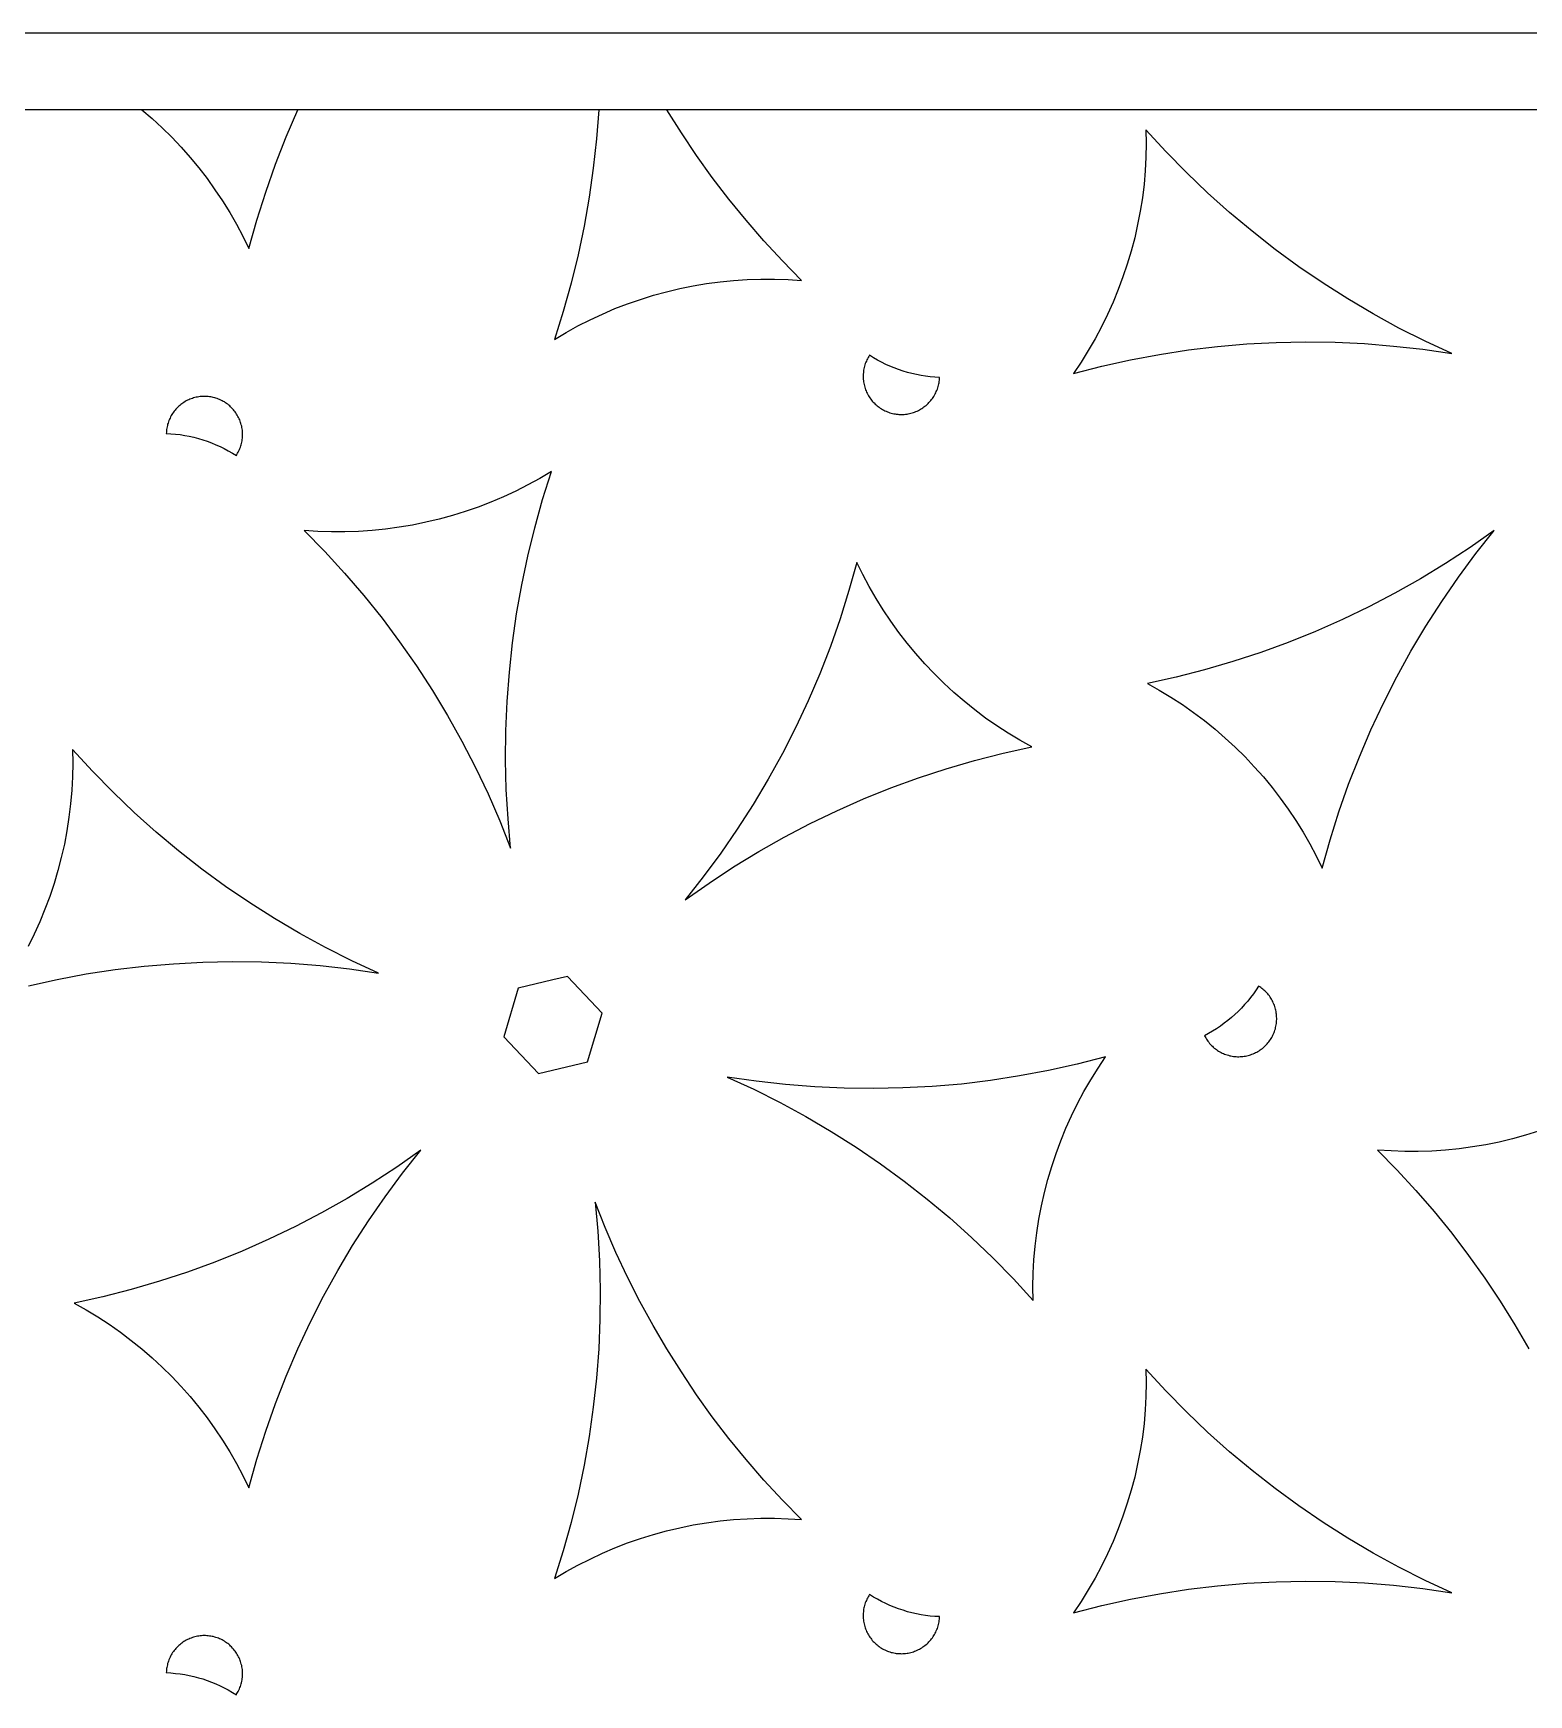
# Model space of a CAD drawing. Header units: millimetres. Extents: x 673 to 1358, y 599 to 1000.
# Drawn here: x 806.5 to 923.8, y 869.3 to 999.6 of the extents above; entities that cross this region are included whole.
import ezdxf

# ---------------------------------------------------------------- set-up
doc = ezdxf.new("R2010")
doc.units = ezdxf.units.MM
doc.layers.add('Layer 01', color=12, linetype='Continuous', true_color=0xde0000)

msp = doc.modelspace()

# ---------------------------------------------------------------- linework, layer by layer
at = {"layer": 'Layer 01'}
for p, q in [((1358.34, 999.58), (672.87, 999.58)), ((1352.34, 993.58), (678.87, 993.58)), ((815, 993.58), (815.81, 992.89)), ((826.31, 991.46), (827.23, 993.58)), ((850.83, 993.58), (850.65, 991.29)), ((857.31, 991.77), (856.17, 993.58)), ((815.81, 992.89), (816.59, 992.16)), ((816.59, 992.16), (817.35, 991.42)), ((895.31, 990.3), (893.75, 992)), ((893.75, 992), (893.77, 990.94)), ((817.35, 991.42), (818.08, 990.64)), ((818.08, 990.64), (818.78, 989.84)), ((825.47, 989.31), (826.31, 991.46)), ((850.65, 991.29), (850.4, 989)), ((858.5, 990), (857.31, 991.77)), ((893.77, 990.94), (893.75, 989.87)), ((818.78, 989.84), (819.46, 989.02)), ((824.71, 987.13), (825.47, 989.31)), ((859.74, 988.26), (858.5, 990)), ((893.75, 989.87), (893.69, 988.8)), ((896.92, 988.66), (895.31, 990.3)), ((819.46, 989.02), (820.11, 988.18)), ((820.11, 988.18), (820.73, 987.31)), ((850.4, 989), (850.08, 986.73)), ((861.04, 986.56), (859.74, 988.26)), ((893.69, 988.8), (893.6, 987.74)), ((898.58, 987.06), (896.92, 988.66)), ((820.73, 987.31), (821.32, 986.43)), ((824.01, 984.93), (824.71, 987.13)), ((850.08, 986.73), (849.68, 984.46)), ((893.47, 986.68), (893.3, 985.63)), ((893.6, 987.74), (893.47, 986.68)), ((900.3, 985.53), (898.58, 987.06)), ((821.32, 986.43), (821.89, 985.52)), ((821.89, 985.52), (822.42, 984.6)), ((862.39, 984.91), (861.04, 986.56)), ((893.3, 985.63), (893.1, 984.58)), ((902.07, 984.05), (900.3, 985.53)), ((822.42, 984.6), (822.92, 983.66)), ((823.39, 982.7), (824.01, 984.93)), ((849.68, 984.46), (849.21, 982.21)), ((863.79, 983.29), (862.39, 984.91)), ((893.1, 984.58), (892.87, 983.54)), ((903.88, 982.63), (902.07, 984.05)), ((822.92, 983.66), (823.39, 982.7)), ((865.24, 981.72), (863.79, 983.29)), ((892.87, 983.54), (892.6, 982.5)), ((849.21, 982.21), (848.66, 979.98)), ((866.74, 980.19), (865.24, 981.72)), ((892.29, 981.48), (891.95, 980.47)), ((892.6, 982.5), (892.29, 981.48)), ((905.74, 981.27), (903.88, 982.63)), ((860.35, 980.09), (861.41, 980.2)), ((861.41, 980.2), (862.48, 980.27)), ((862.48, 980.27), (863.54, 980.3)), ((863.54, 980.3), (864.61, 980.3)), ((864.61, 980.3), (865.68, 980.27)), ((865.68, 980.27), (866.74, 980.19)), ((891.95, 980.47), (891.58, 979.47)), ((907.64, 979.97), (905.74, 981.27)), ((848.66, 979.98), (848.04, 977.76)), ((854.11, 978.71), (855.13, 979.03)), ((855.13, 979.03), (856.15, 979.31)), ((856.15, 979.31), (857.19, 979.56)), ((857.19, 979.56), (858.24, 979.77)), ((858.24, 979.77), (859.29, 979.95)), ((859.29, 979.95), (860.35, 980.09)), ((891.58, 979.47), (891.17, 978.48)), ((909.59, 978.74), (907.64, 979.97)), ((848.04, 977.76), (847.35, 975.57)), ((850.15, 977.11), (851.12, 977.56)), ((851.12, 977.56), (852.1, 977.98)), ((852.1, 977.98), (853.1, 978.36)), ((853.1, 978.36), (854.11, 978.71)), ((890.74, 977.51), (890.26, 976.55)), ((891.17, 978.48), (890.74, 977.51)), ((911.57, 977.57), (909.59, 978.74)), ((913.59, 976.46), (911.57, 977.57)), ((848.27, 976.11), (849.2, 976.63)), ((849.2, 976.63), (850.15, 977.11)), ((890.26, 976.55), (889.76, 975.61)), ((915.65, 975.43), (913.59, 976.46)), ((847.35, 975.57), (848.27, 976.11)), ((889.76, 975.61), (889.23, 974.69)), ((897.09, 974.74), (899.37, 975.01)), ((899.37, 975.01), (901.67, 975.21)), ((901.67, 975.21), (903.97, 975.33)), ((903.97, 975.33), (906.27, 975.37)), ((906.27, 975.37), (908.58, 975.34)), ((908.58, 975.34), (910.88, 975.24)), ((910.88, 975.24), (913.17, 975.05)), ((913.17, 975.05), (915.46, 974.8)), ((917.74, 974.46), (915.65, 975.43)), ((871.74, 973.67), (871.71, 973.57)), ((871.78, 973.77), (871.74, 973.67)), ((871.82, 973.86), (871.78, 973.77)), ((871.86, 973.96), (871.82, 973.86)), ((871.91, 974.05), (871.86, 973.96)), ((871.96, 974.14), (871.91, 974.05)), ((872.01, 974.23), (871.96, 974.14)), ((872.06, 974.32), (872.01, 974.23)), ((872.37, 974.13), (872.06, 974.32)), ((872.69, 973.95), (872.37, 974.13)), ((873.01, 973.77), (872.69, 973.95)), ((873.34, 973.61), (873.01, 973.77)), ((873.67, 973.46), (873.34, 973.61)), ((888.66, 973.78), (888.07, 972.9)), ((889.23, 974.69), (888.66, 973.78)), ((890.3, 973.47), (892.55, 973.97)), ((892.55, 973.97), (894.81, 974.39)), ((894.81, 974.39), (897.09, 974.74)), ((915.46, 974.8), (917.74, 974.46)), ((871.58, 972.85), (871.57, 972.75)), ((871.57, 972.75), (871.57, 972.64)), ((871.57, 972.64), (871.58, 972.54)), ((871.59, 972.96), (871.58, 972.85)), ((871.58, 972.54), (871.58, 972.44)), ((871.58, 972.44), (871.59, 972.33)), ((871.6, 973.06), (871.59, 972.96)), ((871.59, 972.33), (871.61, 972.23)), ((871.61, 973.16), (871.6, 973.06)), ((871.63, 973.27), (871.61, 973.16)), ((871.65, 973.37), (871.63, 973.27)), ((871.68, 973.47), (871.65, 973.37)), ((871.71, 973.57), (871.68, 973.47)), ((874.01, 973.33), (873.67, 973.46)), ((874.35, 973.2), (874.01, 973.33)), ((874.7, 973.08), (874.35, 973.2)), ((875.04, 972.98), (874.7, 973.08)), ((875.4, 972.89), (875.04, 972.98)), ((875.75, 972.81), (875.4, 972.89)), ((876.11, 972.74), (875.75, 972.81)), ((876.47, 972.68), (876.11, 972.74)), ((876.83, 972.64), (876.47, 972.68)), ((877.19, 972.61), (876.83, 972.64)), ((877.56, 972.59), (877.19, 972.61)), ((877.53, 972.27), (877.55, 972.38)), ((877.55, 972.48), (877.56, 972.59)), ((877.55, 972.38), (877.55, 972.48)), ((888.07, 972.9), (890.3, 973.47)), ((819.16, 971), (819.06, 970.98)), ((819.26, 971.03), (819.16, 971)), ((819.36, 971.05), (819.26, 971.03)), ((819.47, 971.07), (819.36, 971.05)), ((819.57, 971.08), (819.47, 971.07)), ((819.67, 971.09), (819.57, 971.08)), ((819.78, 971.09), (819.67, 971.09)), ((819.88, 971.1), (819.78, 971.09)), ((819.99, 971.1), (819.88, 971.1)), ((820.09, 971.09), (819.99, 971.1)), ((820.19, 971.08), (820.09, 971.09)), ((820.3, 971.07), (820.19, 971.08)), ((820.4, 971.06), (820.3, 971.07)), ((820.5, 971.04), (820.4, 971.06)), ((820.6, 971.01), (820.5, 971.04)), ((820.71, 970.99), (820.6, 971.01)), ((820.81, 970.96), (820.71, 970.99)), ((871.61, 972.23), (871.62, 972.13)), ((871.62, 972.13), (871.64, 972.02)), ((871.64, 972.02), (871.67, 971.92)), ((871.67, 971.92), (871.7, 971.82)), ((871.7, 971.82), (871.73, 971.72)), ((871.73, 971.72), (871.76, 971.62)), ((871.76, 971.62), (871.8, 971.53)), ((871.8, 971.53), (871.84, 971.43)), ((871.84, 971.43), (871.89, 971.34)), ((871.89, 971.34), (871.94, 971.24)), ((871.94, 971.24), (871.99, 971.15)), ((871.99, 971.15), (872.04, 971.06)), ((872.04, 971.06), (872.1, 970.98)), ((877, 970.93), (877.06, 971.02)), ((877.06, 971.02), (877.11, 971.1)), ((877.11, 971.1), (877.17, 971.19)), ((877.17, 971.19), (877.22, 971.29)), ((877.22, 971.29), (877.26, 971.38)), ((877.26, 971.38), (877.31, 971.47)), ((877.31, 971.47), (877.35, 971.57)), ((877.35, 971.57), (877.39, 971.67)), ((877.39, 971.67), (877.42, 971.77)), ((877.42, 971.77), (877.45, 971.87)), ((877.45, 971.87), (877.47, 971.97)), ((877.47, 971.97), (877.5, 972.07)), ((877.5, 972.07), (877.52, 972.17)), ((877.52, 972.17), (877.53, 972.27)), ((817.41, 969.76), (817.36, 969.67)), ((817.47, 969.85), (817.41, 969.76)), ((817.53, 969.93), (817.47, 969.85)), ((817.6, 970.01), (817.53, 969.93)), ((817.67, 970.09), (817.6, 970.01)), ((817.74, 970.17), (817.67, 970.09)), ((817.81, 970.24), (817.74, 970.17)), ((817.89, 970.32), (817.81, 970.24)), ((817.97, 970.38), (817.89, 970.32)), ((818.05, 970.45), (817.97, 970.38)), ((818.13, 970.51), (818.05, 970.45)), ((818.21, 970.57), (818.13, 970.51)), ((818.3, 970.63), (818.21, 970.57)), ((818.39, 970.69), (818.3, 970.63)), ((818.48, 970.74), (818.39, 970.69)), ((818.57, 970.79), (818.48, 970.74)), ((818.67, 970.83), (818.57, 970.79)), ((818.76, 970.87), (818.67, 970.83)), ((818.86, 970.91), (818.76, 970.87)), ((818.96, 970.94), (818.86, 970.91)), ((819.06, 970.98), (818.96, 970.94)), ((820.9, 970.93), (820.81, 970.96)), ((821, 970.89), (820.9, 970.93)), ((821.1, 970.85), (821, 970.89)), ((821.19, 970.81), (821.1, 970.85)), ((821.29, 970.76), (821.19, 970.81)), ((821.38, 970.71), (821.29, 970.76)), ((821.47, 970.66), (821.38, 970.71)), ((821.56, 970.6), (821.47, 970.66)), ((821.64, 970.54), (821.56, 970.6)), ((821.73, 970.48), (821.64, 970.54)), ((821.81, 970.41), (821.73, 970.48)), ((821.89, 970.35), (821.81, 970.41)), ((821.96, 970.28), (821.89, 970.35)), ((822.04, 970.2), (821.96, 970.28)), ((822.11, 970.13), (822.04, 970.2)), ((822.18, 970.05), (822.11, 970.13)), ((822.25, 969.97), (822.18, 970.05)), ((822.31, 969.89), (822.25, 969.97)), ((822.37, 969.8), (822.31, 969.89)), ((822.43, 969.71), (822.37, 969.8)), ((822.48, 969.63), (822.43, 969.71)), ((872.1, 970.98), (872.16, 970.89)), ((872.16, 970.89), (872.22, 970.81)), ((872.22, 970.81), (872.29, 970.73)), ((872.29, 970.73), (872.36, 970.65)), ((872.36, 970.65), (872.43, 970.58)), ((872.43, 970.58), (872.51, 970.5)), ((872.51, 970.5), (872.58, 970.43)), ((872.58, 970.43), (872.66, 970.36)), ((872.66, 970.36), (872.74, 970.3)), ((872.74, 970.3), (872.83, 970.24)), ((872.83, 970.24), (872.91, 970.18)), ((872.91, 970.18), (873, 970.12)), ((873, 970.12), (873.09, 970.07)), ((873.09, 970.07), (873.18, 970.02)), ((873.18, 970.02), (873.28, 969.97)), ((873.28, 969.97), (873.37, 969.93)), ((873.37, 969.93), (873.47, 969.89)), ((873.47, 969.89), (873.57, 969.85)), ((873.57, 969.85), (873.67, 969.82)), ((873.67, 969.82), (873.77, 969.79)), ((873.77, 969.79), (873.87, 969.76)), ((873.87, 969.76), (873.97, 969.74)), ((873.97, 969.74), (874.07, 969.72)), ((874.07, 969.72), (874.17, 969.71)), ((874.17, 969.71), (874.28, 969.7)), ((874.28, 969.7), (874.38, 969.69)), ((874.38, 969.69), (874.49, 969.68)), ((874.49, 969.68), (874.59, 969.68)), ((874.59, 969.68), (874.69, 969.68)), ((874.69, 969.68), (874.8, 969.69)), ((874.8, 969.69), (874.9, 969.7)), ((874.9, 969.7), (875.01, 969.71)), ((875.01, 969.71), (875.11, 969.73)), ((875.11, 969.73), (875.21, 969.75)), ((875.21, 969.75), (875.31, 969.78)), ((875.31, 969.78), (875.41, 969.8)), ((875.41, 969.8), (875.51, 969.84)), ((875.51, 969.84), (875.61, 969.87)), ((875.61, 969.87), (875.71, 969.91)), ((875.71, 969.91), (875.8, 969.95)), ((875.8, 969.95), (875.9, 969.99)), ((875.9, 969.99), (875.99, 970.04)), ((875.99, 970.04), (876.08, 970.09)), ((876.08, 970.09), (876.17, 970.15)), ((876.17, 970.15), (876.26, 970.2)), ((876.26, 970.2), (876.34, 970.27)), ((876.34, 970.27), (876.42, 970.33)), ((876.42, 970.33), (876.51, 970.39)), ((876.51, 970.39), (876.58, 970.46)), ((876.58, 970.46), (876.66, 970.54)), ((876.66, 970.54), (876.73, 970.61)), ((876.73, 970.61), (876.8, 970.69)), ((876.8, 970.69), (876.87, 970.77)), ((876.87, 970.77), (876.94, 970.85)), ((876.94, 970.85), (877, 970.93)), ((816.93, 968.4), (816.92, 968.3)), ((816.94, 968.5), (816.93, 968.4)), ((816.95, 968.61), (816.94, 968.5)), ((816.97, 968.71), (816.95, 968.61)), ((817, 968.81), (816.97, 968.71)), ((817.02, 968.91), (817, 968.81)), ((817.05, 969.01), (817.02, 968.91)), ((817.09, 969.11), (817.05, 969.01)), ((817.12, 969.21), (817.09, 969.11)), ((817.16, 969.31), (817.12, 969.21)), ((817.21, 969.4), (817.16, 969.31)), ((817.25, 969.49), (817.21, 969.4)), ((817.3, 969.59), (817.25, 969.49)), ((817.36, 969.67), (817.3, 969.59)), ((822.53, 969.53), (822.48, 969.63)), ((822.58, 969.44), (822.53, 969.53)), ((822.63, 969.35), (822.58, 969.44)), ((822.67, 969.25), (822.63, 969.35)), ((822.71, 969.16), (822.67, 969.25)), ((822.74, 969.06), (822.71, 969.16)), ((822.77, 968.96), (822.74, 969.06)), ((822.8, 968.86), (822.77, 968.96)), ((822.83, 968.76), (822.8, 968.86)), ((822.85, 968.65), (822.83, 968.76)), ((822.86, 968.55), (822.85, 968.65)), ((822.88, 968.45), (822.86, 968.55)), ((822.89, 968.34), (822.88, 968.45)), ((816.92, 968.3), (816.91, 968.19)), ((816.91, 968.19), (817.28, 968.17)), ((817.28, 968.17), (817.64, 968.14)), ((817.64, 968.14), (818, 968.1)), ((818, 968.1), (818.36, 968.04)), ((818.36, 968.04), (818.72, 967.97)), ((818.72, 967.97), (819.07, 967.89)), ((819.07, 967.89), (819.43, 967.8)), ((819.43, 967.8), (819.78, 967.7)), ((819.78, 967.7), (820.12, 967.58)), ((820.12, 967.58), (820.46, 967.45)), ((820.46, 967.45), (820.8, 967.31)), ((820.8, 967.31), (821.13, 967.17)), ((821.13, 967.17), (821.46, 967)), ((822.69, 967.01), (822.73, 967.11)), ((822.73, 967.11), (822.76, 967.21)), ((822.76, 967.21), (822.79, 967.31)), ((822.79, 967.31), (822.82, 967.41)), ((822.82, 967.41), (822.84, 967.51)), ((822.84, 967.51), (822.86, 967.62)), ((822.86, 967.62), (822.87, 967.72)), ((822.87, 967.72), (822.89, 967.82)), ((822.9, 968.24), (822.89, 968.34)), ((822.89, 967.93), (822.9, 968.03)), ((822.89, 967.82), (822.89, 967.93)), ((822.9, 968.14), (822.9, 968.24)), ((822.9, 968.03), (822.9, 968.14)), ((821.46, 967), (821.78, 966.83)), ((821.78, 966.83), (822.1, 966.65)), ((822.1, 966.65), (822.41, 966.46)), ((822.41, 966.46), (822.46, 966.55)), ((822.46, 966.55), (822.51, 966.64)), ((822.51, 966.64), (822.56, 966.73)), ((822.56, 966.73), (822.61, 966.82)), ((822.61, 966.82), (822.65, 966.92)), ((822.65, 966.92), (822.69, 967.01)), ((846.2, 964.67), (845.27, 964.15)), ((847.12, 965.21), (846.2, 964.67)), ((846.43, 963.02), (847.12, 965.21)), ((843.35, 963.22), (842.37, 962.8)), ((844.32, 963.67), (843.35, 963.22)), ((845.27, 964.15), (844.32, 963.67)), ((840.36, 962.06), (839.35, 961.75)), ((841.37, 962.42), (840.36, 962.06)), ((842.37, 962.8), (841.37, 962.42)), ((845.81, 960.8), (846.43, 963.02)), ((827.73, 960.59), (829.34, 958.94)), ((828.8, 960.51), (827.73, 960.59)), ((833.06, 960.58), (832, 960.51)), ((834.12, 960.69), (833.06, 960.58)), ((835.18, 960.83), (834.12, 960.69)), ((836.23, 961), (835.18, 960.83)), ((837.28, 961.22), (836.23, 961)), ((838.32, 961.46), (837.28, 961.22)), ((839.35, 961.75), (838.32, 961.46)), ((845.26, 958.56), (845.81, 960.8)), ((921.05, 960.58), (919.17, 959.25)), ((919.63, 958.77), (921.05, 960.58)), ((829.86, 960.48), (828.8, 960.51)), ((830.93, 960.47), (829.86, 960.48)), ((832, 960.51), (830.93, 960.47)), ((919.17, 959.25), (917.25, 957.99)), ((829.34, 958.94), (830.9, 957.24)), ((844.79, 956.31), (845.26, 958.56)), ((871.08, 958.08), (870.46, 955.86)), ((871.55, 957.12), (871.08, 958.08)), ((917.25, 957.99), (915.28, 956.79)), ((918.26, 956.92), (919.63, 958.77)), ((830.9, 957.24), (832.4, 955.49)), ((872.05, 956.18), (871.55, 957.12)), ((915.28, 956.79), (913.27, 955.66)), ((916.95, 955.02), (918.26, 956.92)), ((832.4, 955.49), (833.84, 953.69)), ((844.39, 954.04), (844.79, 956.31)), ((870.46, 955.86), (869.77, 953.66)), ((872.59, 955.25), (872.05, 956.18)), ((913.27, 955.66), (911.23, 954.59)), ((873.15, 954.35), (872.59, 955.25)), ((873.74, 953.46), (873.15, 954.35)), ((911.23, 954.59), (909.16, 953.59)), ((915.71, 953.08), (916.95, 955.02)), ((833.84, 953.69), (835.21, 951.85)), ((844.06, 951.76), (844.39, 954.04)), ((869.77, 953.66), (869, 951.49)), ((874.37, 952.59), (873.74, 953.46)), ((909.16, 953.59), (907.05, 952.66)), ((914.53, 951.1), (915.71, 953.08)), ((835.21, 951.85), (836.53, 949.96)), ((843.82, 949.47), (844.06, 951.76)), ((869, 951.49), (868.17, 949.34)), ((875.02, 951.75), (874.37, 952.59)), ((875.7, 950.92), (875.02, 951.75)), ((904.91, 951.8), (902.75, 951.01)), ((907.05, 952.66), (904.91, 951.8)), ((876.41, 950.12), (875.7, 950.92)), ((900.56, 950.29), (898.35, 949.65)), ((902.75, 951.01), (900.56, 950.29)), ((913.42, 949.09), (914.53, 951.1)), ((836.53, 949.96), (837.79, 948.03)), ((843.64, 947.17), (843.82, 949.47)), ((868.17, 949.34), (867.26, 947.23)), ((877.14, 949.35), (876.41, 950.12)), ((877.9, 948.6), (877.14, 949.35)), ((896.12, 949.07), (893.87, 948.58)), ((898.35, 949.65), (896.12, 949.07)), ((912.37, 947.03), (913.42, 949.09)), ((837.79, 948.03), (838.98, 946.06)), ((878.68, 947.88), (877.9, 948.6)), ((879.49, 947.18), (878.68, 947.88)), ((893.87, 948.58), (894.8, 948.06)), ((894.8, 948.06), (895.71, 947.5)), ((843.55, 944.87), (843.64, 947.17)), ((867.26, 947.23), (866.28, 945.14)), ((880.32, 946.51), (879.49, 947.18)), ((881.17, 945.87), (880.32, 946.51)), ((895.71, 947.5), (896.61, 946.92)), ((896.61, 946.92), (897.48, 946.31)), ((897.48, 946.31), (898.33, 945.67)), ((911.4, 944.95), (912.37, 947.03)), ((838.98, 946.06), (840.1, 944.05)), ((866.28, 945.14), (865.24, 943.09)), ((882.05, 945.26), (881.17, 945.87)), ((882.94, 944.67), (882.05, 945.26)), ((898.33, 945.67), (899.17, 945)), ((899.17, 945), (899.97, 944.3)), ((910.49, 942.83), (911.4, 944.95)), ((840.1, 944.05), (841.16, 942)), ((843.53, 942.56), (843.55, 944.87)), ((883.85, 944.12), (882.94, 944.67)), ((884.79, 943.6), (883.85, 944.12)), ((899.97, 944.3), (900.76, 943.58)), ((809.58, 942.33), (809.56, 941.26)), ((811.12, 941.7), (809.57, 943.4)), ((809.57, 943.4), (809.58, 942.33)), ((843.58, 940.26), (843.53, 942.56)), ((865.24, 943.09), (864.13, 941.07)), ((878.09, 941.88), (880.31, 942.53)), ((880.31, 942.53), (882.54, 943.1)), ((882.54, 943.1), (884.79, 943.6)), ((900.76, 943.58), (901.52, 942.83)), ((901.52, 942.83), (902.25, 942.05)), ((909.65, 940.69), (910.49, 942.83)), ((809.56, 941.26), (809.5, 940.2)), ((812.74, 940.05), (811.12, 941.7)), ((841.16, 942), (842.15, 939.92)), ((864.13, 941.07), (862.95, 939.09)), ((873.74, 940.38), (875.91, 941.17)), ((875.91, 941.17), (878.09, 941.88)), ((902.25, 942.05), (902.96, 941.25)), ((902.96, 941.25), (903.64, 940.43)), ((809.5, 940.2), (809.41, 939.14)), ((814.4, 938.46), (812.74, 940.05)), ((842.15, 939.92), (843.07, 937.81)), ((843.72, 937.96), (843.58, 940.26)), ((871.6, 939.52), (873.74, 940.38)), ((903.64, 940.43), (904.29, 939.58)), ((908.88, 938.51), (909.65, 940.69)), ((809.41, 939.14), (809.28, 938.08)), ((816.12, 936.92), (814.4, 938.46)), ((862.95, 939.09), (861.7, 937.15)), ((867.42, 937.59), (869.5, 938.59)), ((869.5, 938.59), (871.6, 939.52)), ((904.29, 939.58), (904.91, 938.72)), ((904.91, 938.72), (905.5, 937.83)), ((908.19, 936.32), (908.88, 938.51)), ((809.28, 938.08), (809.12, 937.02)), ((843.07, 937.81), (843.92, 935.67)), ((843.92, 935.67), (843.72, 937.96)), ((861.7, 937.15), (860.4, 935.26)), ((865.38, 936.52), (867.42, 937.59)), ((905.5, 937.83), (906.07, 936.92)), ((808.92, 935.97), (808.68, 934.93)), ((809.12, 937.02), (808.92, 935.97)), ((817.88, 935.44), (816.12, 936.92)), ((863.38, 935.39), (865.38, 936.52)), ((906.07, 936.92), (906.6, 936)), ((906.6, 936), (907.1, 935.06)), ((907.57, 934.1), (908.19, 936.32)), ((808.68, 934.93), (808.41, 933.9)), ((819.69, 934.02), (817.88, 935.44)), ((860.4, 935.26), (859.03, 933.4)), ((861.41, 934.19), (863.38, 935.39)), ((907.1, 935.06), (907.57, 934.1)), ((808.41, 933.9), (808.11, 932.88)), ((821.55, 932.66), (819.69, 934.02)), ((859.03, 933.4), (857.6, 931.6)), ((859.48, 932.92), (861.41, 934.19)), ((808.11, 932.88), (807.77, 931.87)), ((823.46, 931.37), (821.55, 932.66)), ((857.6, 931.6), (859.48, 932.92)), ((807.4, 930.87), (806.99, 929.88)), ((807.77, 931.87), (807.4, 930.87)), ((825.4, 930.13), (823.46, 931.37)), ((806.99, 929.88), (806.55, 928.91)), ((827.39, 928.96), (825.4, 930.13)), ((806.55, 928.91), (806.08, 927.95)), ((829.41, 927.86), (827.39, 928.96)), ((817.49, 926.6), (819.79, 926.73)), ((819.79, 926.73), (822.09, 926.77)), ((822.09, 926.77), (824.39, 926.74)), ((824.39, 926.74), (826.69, 926.63)), ((831.47, 926.83), (829.41, 927.86)), ((833.56, 925.86), (831.47, 926.83)), ((808.36, 925.36), (810.63, 925.79)), ((810.63, 925.79), (812.9, 926.13)), ((812.9, 926.13), (815.19, 926.41)), ((815.19, 926.41), (817.49, 926.6)), ((826.69, 926.63), (828.99, 926.45)), ((828.99, 926.45), (831.28, 926.19)), ((831.28, 926.19), (833.56, 925.86)), ((848.37, 925.59), (847.24, 925.32)), ((851.09, 922.71), (848.37, 925.59)), ((806.11, 924.87), (808.36, 925.36)), ((844.51, 924.67), (843.38, 920.87)), ((847.24, 925.32), (844.51, 924.67)), ((902.18, 924.24), (901.96, 923.95)), ((902.39, 924.54), (902.18, 924.24)), ((902.59, 924.84), (902.39, 924.54)), ((902.67, 924.79), (902.59, 924.84)), ((902.76, 924.73), (902.67, 924.79)), ((902.84, 924.66), (902.76, 924.73)), ((902.93, 924.6), (902.84, 924.66)), ((903, 924.53), (902.93, 924.6)), ((903.08, 924.46), (903, 924.53)), ((903.16, 924.39), (903.08, 924.46)), ((903.23, 924.31), (903.16, 924.39)), ((903.3, 924.23), (903.23, 924.31)), ((903.36, 924.15), (903.3, 924.23)), ((903.43, 924.07), (903.36, 924.15)), ((903.49, 923.98), (903.43, 924.07)), ((900.99, 922.86), (900.72, 922.61)), ((901.24, 923.12), (900.99, 922.86)), ((901.49, 923.39), (901.24, 923.12)), ((901.73, 923.67), (901.49, 923.39)), ((901.96, 923.95), (901.73, 923.67)), ((903.54, 923.9), (903.49, 923.98)), ((903.6, 923.81), (903.54, 923.9)), ((903.65, 923.72), (903.6, 923.81)), ((903.7, 923.62), (903.65, 923.72)), ((903.74, 923.53), (903.7, 923.62)), ((903.78, 923.43), (903.74, 923.53)), ((903.82, 923.34), (903.78, 923.43)), ((903.85, 923.24), (903.82, 923.34)), ((903.89, 923.14), (903.85, 923.24)), ((903.91, 923.04), (903.89, 923.14)), ((903.94, 922.94), (903.91, 923.04)), ((903.96, 922.84), (903.94, 922.94)), ((903.97, 922.73), (903.96, 922.84)), ((849.96, 918.91), (851.09, 922.71)), ((899.28, 921.5), (898.97, 921.31)), ((899.59, 921.7), (899.28, 921.5)), ((899.88, 921.92), (899.59, 921.7)), ((900.17, 922.14), (899.88, 921.92)), ((900.45, 922.37), (900.17, 922.14)), ((900.72, 922.61), (900.45, 922.37)), ((903.87, 921.39), (903.9, 921.49)), ((903.9, 921.49), (903.92, 921.59)), ((903.92, 921.59), (903.95, 921.69)), ((903.95, 921.69), (903.97, 921.8)), ((903.99, 922.63), (903.97, 922.73)), ((903.97, 921.8), (903.98, 921.9)), ((903.98, 921.9), (903.99, 922)), ((904, 922.53), (903.99, 922.63)), ((903.99, 922), (904, 922.11)), ((904, 922.42), (904, 922.53)), ((904.01, 922.32), (904, 922.42)), ((904, 922.11), (904.01, 922.21)), ((904.01, 922.21), (904.01, 922.32)), ((843.38, 920.87), (846.1, 917.98)), ((898.66, 921.12), (898.34, 920.95)), ((898.34, 920.95), (898.39, 920.86)), ((898.39, 920.86), (898.44, 920.77)), ((898.44, 920.77), (898.49, 920.68)), ((898.49, 920.68), (898.55, 920.59)), ((898.55, 920.59), (898.61, 920.51)), ((898.61, 920.51), (898.68, 920.43)), ((898.97, 921.31), (898.66, 921.12)), ((898.68, 920.43), (898.74, 920.35)), ((898.74, 920.35), (898.81, 920.27)), ((898.81, 920.27), (898.88, 920.19)), ((898.88, 920.19), (898.96, 920.12)), ((903.04, 920.09), (903.11, 920.16)), ((903.11, 920.16), (903.18, 920.23)), ((903.18, 920.23), (903.25, 920.31)), ((903.25, 920.31), (903.32, 920.39)), ((903.32, 920.39), (903.39, 920.47)), ((903.39, 920.47), (903.45, 920.56)), ((903.45, 920.56), (903.51, 920.64)), ((903.51, 920.64), (903.56, 920.73)), ((903.56, 920.73), (903.62, 920.82)), ((903.62, 920.82), (903.67, 920.91)), ((903.67, 920.91), (903.71, 921)), ((903.71, 921), (903.76, 921.1)), ((903.76, 921.1), (903.8, 921.2)), ((903.8, 921.2), (903.83, 921.29)), ((903.83, 921.29), (903.87, 921.39)), ((846.1, 917.98), (849.96, 918.91)), ((890.59, 919.28), (888.36, 918.71)), ((889.99, 918.39), (890.59, 919.28)), ((898.96, 920.12), (899.03, 920.05)), ((899.03, 920.05), (899.11, 919.98)), ((899.11, 919.98), (899.2, 919.92)), ((899.2, 919.92), (899.28, 919.86)), ((899.28, 919.86), (899.37, 919.8)), ((899.37, 919.8), (899.45, 919.74)), ((899.45, 919.74), (899.54, 919.69)), ((899.54, 919.69), (899.64, 919.64)), ((899.64, 919.64), (899.73, 919.59)), ((899.73, 919.59), (899.82, 919.55)), ((899.82, 919.55), (899.92, 919.51)), ((899.92, 919.51), (900.02, 919.47)), ((900.02, 919.47), (900.12, 919.44)), ((900.12, 919.44), (900.22, 919.41)), ((900.22, 919.41), (900.32, 919.38)), ((900.32, 919.38), (900.42, 919.36)), ((900.42, 919.36), (900.52, 919.34)), ((900.52, 919.34), (900.63, 919.33)), ((900.63, 919.33), (900.73, 919.32)), ((900.73, 919.32), (900.83, 919.31)), ((900.83, 919.31), (900.94, 919.3)), ((900.94, 919.3), (901.04, 919.3)), ((901.04, 919.3), (901.15, 919.31)), ((901.15, 919.31), (901.25, 919.31)), ((901.25, 919.31), (901.35, 919.32)), ((901.35, 919.32), (901.46, 919.34)), ((901.46, 919.34), (901.56, 919.35)), ((901.56, 919.35), (901.66, 919.37)), ((901.66, 919.37), (901.76, 919.4)), ((901.76, 919.4), (901.86, 919.43)), ((901.86, 919.43), (901.96, 919.46)), ((901.96, 919.46), (902.06, 919.49)), ((902.06, 919.49), (902.16, 919.53)), ((902.16, 919.53), (902.26, 919.57)), ((902.26, 919.57), (902.35, 919.62)), ((902.35, 919.62), (902.44, 919.67)), ((902.44, 919.67), (902.53, 919.72)), ((902.53, 919.72), (902.62, 919.77)), ((902.62, 919.77), (902.71, 919.83)), ((902.71, 919.83), (902.79, 919.89)), ((902.79, 919.89), (902.88, 919.95)), ((902.88, 919.95), (902.96, 920.02)), ((902.96, 920.02), (903.04, 920.09)), ((863.19, 917.38), (860.91, 917.71)), ((860.91, 917.71), (863, 916.75)), ((883.84, 917.79), (881.57, 917.44)), ((886.11, 918.21), (883.84, 917.79)), ((888.36, 918.71), (886.11, 918.21)), ((889.43, 917.49), (889.99, 918.39)), ((863, 916.75), (865.06, 915.71)), ((865.48, 917.12), (863.19, 917.38)), ((867.78, 916.94), (865.48, 917.12)), ((870.08, 916.83), (867.78, 916.94)), ((872.38, 916.8), (870.08, 916.83)), ((874.68, 916.85), (872.38, 916.8)), ((876.99, 916.97), (874.68, 916.85)), ((879.28, 917.16), (876.99, 916.97)), ((881.57, 917.44), (879.28, 917.16)), ((888.39, 915.62), (888.89, 916.56)), ((888.89, 916.56), (889.43, 917.49)), ((865.06, 915.71), (867.08, 914.61)), ((887.92, 914.67), (888.39, 915.62)), ((867.08, 914.61), (869.07, 913.44)), ((887.07, 912.71), (887.48, 913.69)), ((887.48, 913.69), (887.92, 914.67)), ((869.07, 913.44), (871.01, 912.2)), ((886.7, 911.71), (887.07, 912.71)), ((920.42, 912.4), (919.36, 912.22)), ((921.46, 912.61), (920.42, 912.4)), ((922.5, 912.86), (921.46, 912.61)), ((923.53, 913.14), (922.5, 912.86)), ((924.55, 913.46), (923.53, 913.14)), ((836.87, 911.98), (834.99, 910.65)), ((835.44, 910.17), (836.87, 911.98)), ((871.01, 912.2), (872.92, 910.91)), ((886.36, 910.69), (886.7, 911.71)), ((912.98, 911.91), (911.91, 911.98)), ((911.91, 911.98), (913.44, 910.42)), ((914.05, 911.87), (912.98, 911.91)), ((915.11, 911.87), (914.05, 911.87)), ((916.18, 911.9), (915.11, 911.87)), ((917.24, 911.98), (916.18, 911.9)), ((918.31, 912.08), (917.24, 911.98)), ((919.36, 912.22), (918.31, 912.08)), ((834.99, 910.65), (833.06, 909.39)), ((834.08, 908.32), (835.44, 910.17)), ((872.92, 910.91), (874.78, 909.55)), ((886.06, 909.67), (886.36, 910.69)), ((913.44, 910.42), (914.92, 908.81)), ((833.06, 909.39), (831.09, 908.19)), ((874.78, 909.55), (876.59, 908.13)), ((885.55, 907.6), (885.79, 908.64)), ((885.79, 908.64), (886.06, 909.67)), ((914.92, 908.81), (916.35, 907.16)), ((831.09, 908.19), (829.09, 907.05)), ((832.77, 906.43), (834.08, 908.32)), ((851.34, 905.91), (850.55, 907.9)), ((850.55, 907.9), (850.76, 905.61)), ((876.59, 908.13), (878.36, 906.65)), ((885.35, 906.55), (885.55, 907.6)), ((916.35, 907.16), (917.73, 905.46)), ((827.05, 905.98), (824.97, 904.98)), ((829.09, 907.05), (827.05, 905.98)), ((831.53, 904.5), (832.77, 906.43)), ((852.18, 903.95), (851.34, 905.91)), ((878.36, 906.65), (880.07, 905.11)), ((885.19, 905.49), (885.35, 906.55)), ((824.97, 904.98), (822.87, 904.05)), ((850.76, 905.61), (850.89, 903.3)), ((880.07, 905.11), (881.74, 903.52)), ((885.06, 904.44), (885.19, 905.49)), ((917.73, 905.46), (919.05, 903.72)), ((822.87, 904.05), (820.73, 903.19)), ((830.36, 902.52), (831.53, 904.5)), ((850.89, 903.3), (850.94, 900.99)), ((853.09, 902.01), (852.18, 903.95)), ((881.74, 903.52), (883.35, 901.87)), ((884.91, 902.31), (884.97, 903.37)), ((884.97, 903.37), (885.06, 904.44)), ((919.05, 903.72), (920.32, 901.94)), ((818.57, 902.4), (816.38, 901.69)), ((820.73, 903.19), (818.57, 902.4)), ((829.25, 900.51), (830.36, 902.52)), ((854.06, 900.1), (853.09, 902.01)), ((884.89, 901.24), (884.91, 902.31)), ((920.32, 901.94), (921.53, 900.12)), ((814.17, 901.04), (811.93, 900.47)), ((816.38, 901.69), (814.17, 901.04)), ((850.94, 900.99), (850.92, 898.68)), ((883.35, 901.87), (884.9, 900.17)), ((884.9, 900.17), (884.89, 901.24)), ((811.93, 900.47), (809.68, 899.97)), ((809.68, 899.97), (810.62, 899.45)), ((810.62, 899.45), (811.54, 898.89)), ((828.2, 898.46), (829.25, 900.51)), ((855.09, 898.22), (854.06, 900.1)), ((921.53, 900.12), (922.68, 898.27)), ((811.54, 898.89), (812.43, 898.31)), ((812.43, 898.31), (813.31, 897.69)), ((827.23, 896.38), (828.2, 898.46)), ((850.92, 898.68), (850.83, 896.38)), ((856.17, 896.38), (855.09, 898.22)), ((922.68, 898.27), (923.78, 896.38)), ((813.31, 897.69), (814.17, 897.05)), ((814.17, 897.05), (815, 896.38)), ((815, 896.38), (815.81, 895.68)), ((815.81, 895.68), (816.59, 894.96)), ((826.31, 894.25), (827.23, 896.38)), ((850.83, 896.38), (850.65, 894.08)), ((857.31, 894.57), (856.17, 896.38)), ((816.59, 894.96), (817.35, 894.21)), ((817.35, 894.21), (818.08, 893.43)), ((825.47, 892.1), (826.31, 894.25)), ((858.5, 892.79), (857.31, 894.57)), ((895.31, 893.1), (893.75, 894.8)), ((893.75, 894.8), (893.77, 893.73)), ((818.08, 893.43), (818.78, 892.64)), ((850.65, 894.08), (850.4, 891.8)), ((859.74, 891.06), (858.5, 892.79)), ((893.77, 893.73), (893.75, 892.66)), ((896.92, 891.45), (895.31, 893.1)), ((818.78, 892.64), (819.46, 891.81)), ((819.46, 891.81), (820.11, 890.97)), ((824.71, 889.92), (825.47, 892.1)), ((850.4, 891.8), (850.08, 889.52)), ((893.69, 891.6), (893.6, 890.53)), ((893.75, 892.66), (893.69, 891.6)), ((820.11, 890.97), (820.73, 890.11)), ((861.04, 889.36), (859.74, 891.06)), ((893.6, 890.53), (893.47, 889.47)), ((898.58, 889.86), (896.92, 891.45)), ((820.73, 890.11), (821.32, 889.22)), ((821.32, 889.22), (821.89, 888.31)), ((824.01, 887.72), (824.71, 889.92)), ((850.08, 889.52), (849.68, 887.25)), ((862.39, 887.7), (861.04, 889.36)), ((893.47, 889.47), (893.3, 888.42)), ((900.3, 888.32), (898.58, 889.86)), ((821.89, 888.31), (822.42, 887.39)), ((823.39, 885.49), (824.01, 887.72)), ((863.79, 886.08), (862.39, 887.7)), ((893.3, 888.42), (893.1, 887.37)), ((902.07, 886.84), (900.3, 888.32)), ((822.42, 887.39), (822.92, 886.45)), ((822.92, 886.45), (823.39, 885.49)), ((849.68, 887.25), (849.21, 885)), ((892.87, 886.33), (892.6, 885.3)), ((893.1, 887.37), (892.87, 886.33)), ((903.88, 885.42), (902.07, 886.84)), ((849.21, 885), (848.66, 882.77)), ((865.24, 884.51), (863.79, 886.08)), ((892.6, 885.3), (892.29, 884.27)), ((905.74, 884.06), (903.88, 885.42)), ((866.74, 882.99), (865.24, 884.51)), ((892.29, 884.27), (891.95, 883.26)), ((907.64, 882.76), (905.74, 884.06)), ((848.66, 882.77), (848.04, 880.55)), ((857.19, 882.35), (858.24, 882.57)), ((858.24, 882.57), (859.29, 882.74)), ((859.29, 882.74), (860.35, 882.89)), ((860.35, 882.89), (861.41, 882.99)), ((861.41, 882.99), (862.48, 883.06)), ((862.48, 883.06), (863.54, 883.1)), ((863.54, 883.1), (864.61, 883.1)), ((864.61, 883.1), (865.68, 883.06)), ((865.68, 883.06), (866.74, 882.99)), ((891.95, 883.26), (891.58, 882.26)), ((909.59, 881.53), (907.64, 882.76)), ((852.1, 880.77), (853.1, 881.16)), ((853.1, 881.16), (854.11, 881.51)), ((854.11, 881.51), (855.13, 881.82)), ((855.13, 881.82), (856.15, 882.11)), ((856.15, 882.11), (857.19, 882.35)), ((891.17, 881.28), (890.74, 880.3)), ((891.58, 882.26), (891.17, 881.28)), ((911.57, 880.36), (909.59, 881.53)), ((848.04, 880.55), (847.35, 878.36)), ((849.2, 879.42), (850.15, 879.9)), ((850.15, 879.9), (851.12, 880.35)), ((851.12, 880.35), (852.1, 880.77)), ((890.74, 880.3), (890.26, 879.35)), ((913.59, 879.26), (911.57, 880.36)), ((847.35, 878.36), (848.27, 878.91)), ((848.27, 878.91), (849.2, 879.42)), ((890.26, 879.35), (889.76, 878.4)), ((915.65, 878.22), (913.59, 879.26)), ((889.23, 877.48), (888.66, 876.58)), ((889.76, 878.4), (889.23, 877.48)), ((892.55, 876.76), (894.81, 877.18)), ((894.81, 877.18), (897.09, 877.53)), ((897.09, 877.53), (899.37, 877.8)), ((899.37, 877.8), (901.67, 878)), ((901.67, 878), (903.97, 878.12)), ((903.97, 878.12), (906.27, 878.17)), ((906.27, 878.17), (908.58, 878.14)), ((908.58, 878.14), (910.88, 878.03)), ((910.88, 878.03), (913.17, 877.85)), ((913.17, 877.85), (915.46, 877.59)), ((915.46, 877.59), (917.74, 877.25)), ((917.74, 877.25), (915.65, 878.22)), ((871.6, 875.85), (871.59, 875.75)), ((871.61, 875.96), (871.6, 875.85)), ((871.63, 876.06), (871.61, 875.96)), ((871.65, 876.16), (871.63, 876.06)), ((871.68, 876.26), (871.65, 876.16)), ((871.71, 876.36), (871.68, 876.26)), ((871.74, 876.46), (871.71, 876.36)), ((871.78, 876.56), (871.74, 876.46)), ((871.82, 876.65), (871.78, 876.56)), ((871.86, 876.75), (871.82, 876.65)), ((871.91, 876.84), (871.86, 876.75)), ((871.96, 876.93), (871.91, 876.84)), ((872.01, 877.02), (871.96, 876.93)), ((872.06, 877.11), (872.01, 877.02)), ((872.37, 876.92), (872.06, 877.11)), ((872.69, 876.74), (872.37, 876.92)), ((873.01, 876.57), (872.69, 876.74)), ((873.34, 876.41), (873.01, 876.57)), ((873.67, 876.26), (873.34, 876.41)), ((874.01, 876.12), (873.67, 876.26)), ((874.35, 875.99), (874.01, 876.12)), ((874.7, 875.88), (874.35, 875.99)), ((875.04, 875.77), (874.7, 875.88)), ((888.66, 876.58), (888.07, 875.69)), ((888.07, 875.69), (890.3, 876.26)), ((890.3, 876.26), (892.55, 876.76)), ((871.58, 875.64), (871.57, 875.54)), ((871.57, 875.54), (871.57, 875.44)), ((871.57, 875.44), (871.58, 875.33)), ((871.59, 875.75), (871.58, 875.64)), ((871.58, 875.33), (871.58, 875.23)), ((871.58, 875.23), (871.59, 875.12)), ((871.59, 875.12), (871.61, 875.02)), ((871.61, 875.02), (871.62, 874.92)), ((871.62, 874.92), (871.64, 874.82)), ((871.64, 874.82), (871.67, 874.71)), ((871.67, 874.71), (871.7, 874.61)), ((871.7, 874.61), (871.73, 874.51)), ((875.4, 875.68), (875.04, 875.77)), ((875.75, 875.6), (875.4, 875.68)), ((876.11, 875.53), (875.75, 875.6)), ((876.47, 875.48), (876.11, 875.53)), ((876.83, 875.43), (876.47, 875.48)), ((877.19, 875.4), (876.83, 875.43)), ((877.56, 875.38), (877.19, 875.4)), ((877.39, 874.46), (877.42, 874.56)), ((877.42, 874.56), (877.45, 874.66)), ((877.45, 874.66), (877.47, 874.76)), ((877.47, 874.76), (877.5, 874.86)), ((877.5, 874.86), (877.52, 874.96)), ((877.52, 874.96), (877.53, 875.07)), ((877.53, 875.07), (877.55, 875.17)), ((877.55, 875.27), (877.56, 875.38)), ((877.55, 875.17), (877.55, 875.27)), ((818.05, 873.24), (817.97, 873.18)), ((818.13, 873.31), (818.05, 873.24)), ((818.21, 873.37), (818.13, 873.31)), ((818.3, 873.42), (818.21, 873.37)), ((818.39, 873.48), (818.3, 873.42)), ((818.48, 873.53), (818.39, 873.48)), ((818.57, 873.58), (818.48, 873.53)), ((818.67, 873.62), (818.57, 873.58)), ((818.76, 873.66), (818.67, 873.62)), ((818.86, 873.7), (818.76, 873.66)), ((818.96, 873.74), (818.86, 873.7)), ((819.06, 873.77), (818.96, 873.74)), ((819.16, 873.8), (819.06, 873.77)), ((819.26, 873.82), (819.16, 873.8)), ((819.36, 873.84), (819.26, 873.82)), ((819.47, 873.86), (819.36, 873.84)), ((819.57, 873.87), (819.47, 873.86)), ((819.67, 873.88), (819.57, 873.87)), ((819.78, 873.89), (819.67, 873.88)), ((819.88, 873.89), (819.78, 873.89)), ((819.99, 873.89), (819.88, 873.89)), ((820.09, 873.88), (819.99, 873.89)), ((820.19, 873.88), (820.09, 873.88)), ((820.3, 873.86), (820.19, 873.88)), ((820.4, 873.85), (820.3, 873.86)), ((820.5, 873.83), (820.4, 873.85)), ((820.6, 873.81), (820.5, 873.83)), ((820.71, 873.78), (820.6, 873.81)), ((820.81, 873.75), (820.71, 873.78)), ((820.9, 873.72), (820.81, 873.75)), ((821, 873.68), (820.9, 873.72)), ((821.1, 873.64), (821, 873.68)), ((821.19, 873.6), (821.1, 873.64)), ((821.29, 873.55), (821.19, 873.6)), ((821.38, 873.5), (821.29, 873.55)), ((821.47, 873.45), (821.38, 873.5)), ((821.56, 873.39), (821.47, 873.45)), ((821.64, 873.33), (821.56, 873.39)), ((821.73, 873.27), (821.64, 873.33)), ((821.81, 873.21), (821.73, 873.27)), ((871.73, 874.51), (871.76, 874.42)), ((871.76, 874.42), (871.8, 874.32)), ((871.8, 874.32), (871.84, 874.22)), ((871.84, 874.22), (871.89, 874.13)), ((871.89, 874.13), (871.94, 874.04)), ((871.94, 874.04), (871.99, 873.95)), ((871.99, 873.95), (872.04, 873.86)), ((872.04, 873.86), (872.1, 873.77)), ((872.1, 873.77), (872.16, 873.69)), ((872.16, 873.69), (872.22, 873.6)), ((872.22, 873.6), (872.29, 873.52)), ((872.29, 873.52), (872.36, 873.44)), ((872.36, 873.44), (872.43, 873.37)), ((872.43, 873.37), (872.51, 873.3)), ((872.51, 873.3), (872.58, 873.22)), ((876.51, 873.19), (876.58, 873.26)), ((876.58, 873.26), (876.66, 873.33)), ((876.66, 873.33), (876.73, 873.4)), ((876.73, 873.4), (876.8, 873.48)), ((876.8, 873.48), (876.87, 873.56)), ((876.87, 873.56), (876.94, 873.64)), ((876.94, 873.64), (877, 873.72)), ((877, 873.72), (877.06, 873.81)), ((877.06, 873.81), (877.11, 873.9)), ((877.11, 873.9), (877.17, 873.99)), ((877.17, 873.99), (877.22, 874.08)), ((877.22, 874.08), (877.26, 874.17)), ((877.26, 874.17), (877.31, 874.27)), ((877.31, 874.27), (877.35, 874.36)), ((877.35, 874.36), (877.39, 874.46)), ((817.12, 872), (817.09, 871.9)), ((817.16, 872.1), (817.12, 872)), ((817.21, 872.19), (817.16, 872.1)), ((817.25, 872.29), (817.21, 872.19)), ((817.3, 872.38), (817.25, 872.29)), ((817.36, 872.47), (817.3, 872.38)), ((817.41, 872.56), (817.36, 872.47)), ((817.47, 872.64), (817.41, 872.56)), ((817.53, 872.72), (817.47, 872.64)), ((817.6, 872.81), (817.53, 872.72)), ((817.67, 872.89), (817.6, 872.81)), ((817.74, 872.96), (817.67, 872.89)), ((817.81, 873.04), (817.74, 872.96)), ((817.89, 873.11), (817.81, 873.04)), ((817.97, 873.18), (817.89, 873.11)), ((821.89, 873.14), (821.81, 873.21)), ((821.96, 873.07), (821.89, 873.14)), ((822.04, 873), (821.96, 873.07)), ((822.11, 872.92), (822.04, 873)), ((822.18, 872.84), (822.11, 872.92)), ((822.25, 872.76), (822.18, 872.84)), ((822.31, 872.68), (822.25, 872.76)), ((822.37, 872.59), (822.31, 872.68)), ((822.43, 872.51), (822.37, 872.59)), ((822.48, 872.42), (822.43, 872.51)), ((822.53, 872.33), (822.48, 872.42)), ((822.58, 872.24), (822.53, 872.33)), ((822.63, 872.14), (822.58, 872.24)), ((822.67, 872.05), (822.63, 872.14)), ((822.71, 871.95), (822.67, 872.05)), ((822.74, 871.85), (822.71, 871.95)), ((872.58, 873.22), (872.66, 873.16)), ((872.66, 873.16), (872.74, 873.09)), ((872.74, 873.09), (872.83, 873.03)), ((872.83, 873.03), (872.91, 872.97)), ((872.91, 872.97), (873, 872.92)), ((873, 872.92), (873.09, 872.86)), ((873.09, 872.86), (873.18, 872.81)), ((873.18, 872.81), (873.28, 872.77)), ((873.28, 872.77), (873.37, 872.72)), ((873.37, 872.72), (873.47, 872.68)), ((873.47, 872.68), (873.57, 872.65)), ((873.57, 872.65), (873.67, 872.61)), ((873.67, 872.61), (873.77, 872.58)), ((873.77, 872.58), (873.87, 872.56)), ((873.87, 872.56), (873.97, 872.53)), ((873.97, 872.53), (874.07, 872.52)), ((874.07, 872.52), (874.17, 872.5)), ((874.17, 872.5), (874.28, 872.49)), ((874.28, 872.49), (874.38, 872.48)), ((874.38, 872.48), (874.49, 872.48)), ((874.49, 872.48), (874.59, 872.47)), ((874.59, 872.47), (874.69, 872.48)), ((874.69, 872.48), (874.8, 872.48)), ((874.8, 872.48), (874.9, 872.49)), ((874.9, 872.49), (875.01, 872.51)), ((875.01, 872.51), (875.11, 872.52)), ((875.11, 872.52), (875.21, 872.54)), ((875.21, 872.54), (875.31, 872.57)), ((875.31, 872.57), (875.41, 872.6)), ((875.41, 872.6), (875.51, 872.63)), ((875.51, 872.63), (875.61, 872.66)), ((875.61, 872.66), (875.71, 872.7)), ((875.71, 872.7), (875.8, 872.74)), ((875.8, 872.74), (875.9, 872.79)), ((875.9, 872.79), (875.99, 872.83)), ((875.99, 872.83), (876.08, 872.89)), ((876.08, 872.89), (876.17, 872.94)), ((876.17, 872.94), (876.26, 873)), ((876.26, 873), (876.34, 873.06)), ((876.34, 873.06), (876.42, 873.12)), ((876.42, 873.12), (876.51, 873.19)), ((816.92, 871.09), (816.91, 870.99)), ((816.91, 870.99), (817.28, 870.97)), ((816.93, 871.19), (816.92, 871.09)), ((816.94, 871.3), (816.93, 871.19)), ((816.95, 871.4), (816.94, 871.3)), ((816.97, 871.5), (816.95, 871.4)), ((817, 871.6), (816.97, 871.5)), ((817.02, 871.71), (817, 871.6)), ((817.05, 871.81), (817.02, 871.71)), ((817.09, 871.9), (817.05, 871.81)), ((817.28, 870.97), (817.64, 870.93)), ((817.64, 870.93), (818, 870.89)), ((818, 870.89), (818.36, 870.83)), ((818.36, 870.83), (818.72, 870.76)), ((818.72, 870.76), (819.07, 870.68)), ((819.07, 870.68), (819.43, 870.59)), ((822.77, 871.75), (822.74, 871.85)), ((822.8, 871.65), (822.77, 871.75)), ((822.83, 871.55), (822.8, 871.65)), ((822.85, 871.45), (822.83, 871.55)), ((822.86, 871.34), (822.85, 871.45)), ((822.88, 871.24), (822.86, 871.34)), ((822.89, 871.14), (822.88, 871.24)), ((822.9, 871.03), (822.89, 871.14)), ((822.89, 870.72), (822.9, 870.82)), ((822.89, 870.62), (822.89, 870.72)), ((822.9, 870.93), (822.9, 871.03)), ((822.9, 870.82), (822.9, 870.93)), ((819.43, 870.59), (819.78, 870.49)), ((819.78, 870.49), (820.12, 870.37)), ((820.12, 870.37), (820.46, 870.25)), ((820.46, 870.25), (820.8, 870.11)), ((820.8, 870.11), (821.13, 869.96)), ((821.13, 869.96), (821.46, 869.8)), ((821.46, 869.8), (821.78, 869.63)), ((821.78, 869.63), (822.1, 869.44)), ((822.1, 869.44), (822.41, 869.25)), ((822.41, 869.25), (822.46, 869.34)), ((822.46, 869.34), (822.51, 869.43)), ((822.51, 869.43), (822.56, 869.52)), ((822.56, 869.52), (822.61, 869.61)), ((822.61, 869.61), (822.65, 869.71)), ((822.65, 869.71), (822.69, 869.81)), ((822.69, 869.81), (822.73, 869.9)), ((822.73, 869.9), (822.76, 870)), ((822.76, 870), (822.79, 870.1)), ((822.79, 870.1), (822.82, 870.2)), ((822.82, 870.2), (822.84, 870.31)), ((822.84, 870.31), (822.86, 870.41)), ((822.86, 870.41), (822.87, 870.51)), ((822.87, 870.51), (822.89, 870.62))]:
    msp.add_line(p, q, dxfattribs=at)

doc.saveas('drawing.dxf')
